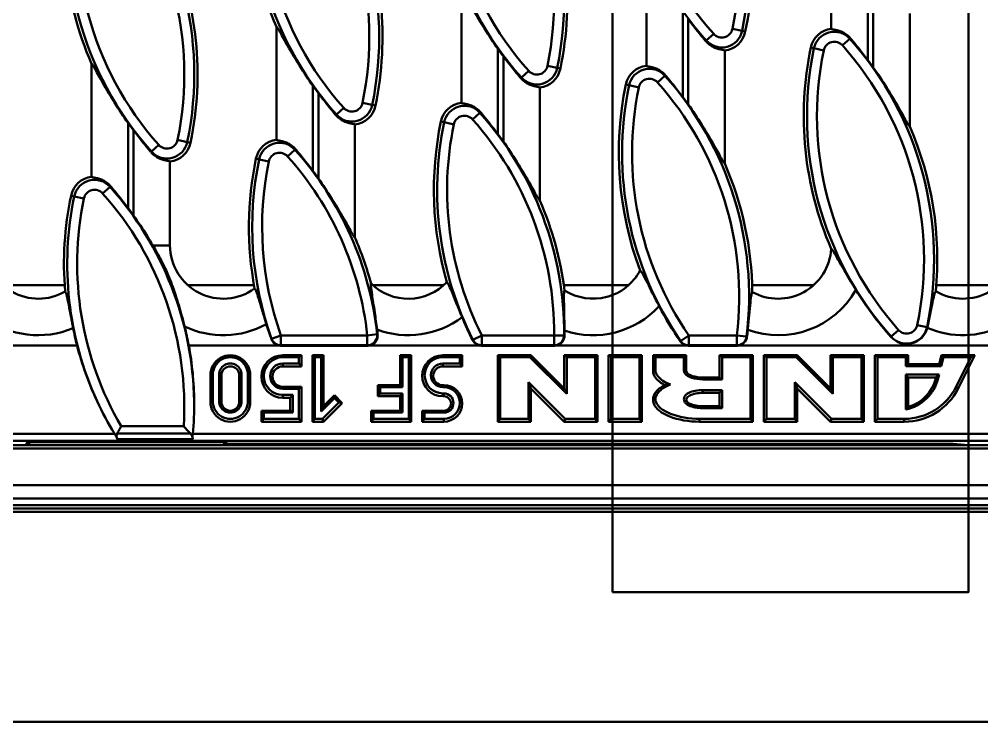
# Model space of a CAD drawing. Header units: millimetres. Extents: x 0 to 2219, y -32 to 1188.
# Drawn here: x 674.5 to 819.1, y 353 to 458.4 of the extents above; entities that cross this region are included whole.
import ezdxf

# ---------------------------------------------------------------- set-up
doc = ezdxf.new("R2010")
doc.units = ezdxf.units.MM
doc.header["$LTSCALE"] = 2
for name, color, linetype, lineweight in [('Detailumgrenzung (ISO)', 7, 'Continuous', 50), ('Sichtbar (ISO)', 7, 'Continuous', 50), ('Sichtbar schmal (ISO)', 7, 'Continuous', 50)]:
    doc.layers.add(name, color=color, linetype=linetype, lineweight=lineweight)

# ---------------------------------------------------------------- blocks, each defined once
blk = doc.blocks.new('2DDetail0')
at = {"layer": 'Detailumgrenzung (ISO)', "flags": 128}
blk.add_lwpolyline([(381.825, 186.207), (408.555, 186.207), (408.555, 302.451), (381.825, 302.451), (381.825, 186.207)], dxfattribs=at)

msp = doc.modelspace()

# ---------------------------------------------------------------- linework, layer by layer
at = {"layer": 'Sichtbar (ISO)'}
for p, q in [((796.5165, 473.9368), (796.5165, 457.006)), ((768.7387, 468.3813), (768.7387, 451.4505)), ((740.9609, 462.8257), (740.9609, 445.8949)), ((808.2943, 442.3387), (808.2943, 459.2695)), ((713.1831, 457.2702), (713.1831, 440.3394)), ((780.5165, 436.7831), (780.5165, 453.7139)), ((685.4054, 451.7146), (685.4054, 434.7838)), ((752.7387, 431.2276), (752.7387, 448.1584)), ((724.9609, 425.672), (724.9609, 442.6028)), ((697.1831, 424.4711), (697.1831, 437.0473)), ((670.8334, 409.4711), (683.2229, 409.4711)), ((700.0059, 409.4711), (713.4354, 409.4711)), ((713.8167, 409.4219), (726.8877, 409.4219)), ((727.2682, 409.4711), (743.6117, 409.4711)), ((743.9931, 409.4219), (754.9464, 409.4219)), ((755.327, 409.4711), (774.7012, 409.4711)), ((775.0806, 409.4219), (782.3637, 409.4219)), ((782.7444, 409.4711), (821.6078, 409.4711)), ((714.1172, 407.9753), (716.9172, 407.9753)), ((714.1172, 407.6872), (716.5532, 407.6872)), ((716.9172, 407.9753), (716.5532, 407.6872)), ((716.5532, 407.6872), (716.5532, 406.7511)), ((716.9172, 407.9753), (716.9172, 406.3133)), ((718.5839, 407.9753), (720.2505, 407.9753)), ((718.5839, 407.9753), (718.9478, 407.6872)), ((718.5839, 398.0034), (718.5839, 407.9753)), ((718.9478, 407.6872), (719.8866, 407.6872)), ((718.9478, 398.4412), (718.9478, 407.6872)), ((720.2505, 407.9753), (719.8866, 407.6872)), ((719.8866, 407.6872), (719.8866, 399.5524)), ((720.2505, 407.9753), (720.2505, 400.3538)), ((731.7387, 407.9753), (732.1027, 407.6872)), ((731.7387, 403.4879), (731.7387, 407.9753)), ((731.7387, 407.9753), (733.4054, 407.9753)), ((732.1027, 403.1998), (732.1027, 407.6872)), ((732.1027, 407.6872), (733.0414, 407.6872)), ((733.4054, 407.9753), (733.0414, 407.6872)), ((733.0414, 407.6872), (733.0414, 398.4412)), ((733.4054, 407.9753), (733.4054, 398.0034)), ((738.1554, 407.9753), (741.072, 407.9753)), ((738.1554, 407.6872), (740.7081, 407.6872)), ((741.072, 407.9753), (740.7081, 407.6872)), ((740.7081, 407.6872), (740.7081, 406.7511)), ((741.072, 407.9753), (741.072, 406.3133)), ((746.4054, 398.0034), (746.4054, 407.9753)), ((746.4054, 407.9753), (751.4054, 407.9753)), ((746.4054, 407.9753), (746.7693, 407.6872)), ((746.7693, 398.4412), (746.7693, 407.6872)), ((746.7693, 407.6872), (751.2546, 407.6872)), ((751.4054, 407.9753), (751.2546, 407.6872)), ((751.2546, 407.6872), (756.7693, 402.1879)), ((751.4054, 407.9753), (756.4054, 402.9893)), ((756.4054, 402.9893), (756.4054, 407.9753)), ((756.4054, 407.9753), (761.4054, 407.9753)), ((756.4054, 407.9753), (756.7693, 407.6872)), ((756.7693, 402.1879), (756.7693, 407.6872)), ((756.7693, 407.6872), (761.0414, 407.6872)), ((761.4054, 407.9753), (761.0414, 407.6872)), ((761.0414, 407.6872), (761.0414, 398.4412)), ((761.4054, 407.9753), (761.4054, 398.0034)), ((763.072, 398.0034), (763.072, 407.9753)), ((763.072, 407.9753), (768.072, 407.9753)), ((763.072, 407.9753), (763.436, 407.6872)), ((763.436, 398.4412), (763.436, 407.6872)), ((763.436, 407.6872), (767.7081, 407.6872)), ((768.072, 407.9753), (767.7081, 407.6872)), ((767.7081, 407.6872), (767.7081, 398.4412)), ((768.072, 407.9753), (768.072, 398.0034)), ((769.7387, 405.6485), (769.7387, 407.9753)), ((769.7387, 407.9753), (774.7387, 407.9753)), ((769.7387, 407.9753), (770.1027, 407.6872)), ((770.1027, 405.7234), (770.1027, 407.6872)), ((770.1027, 407.6872), (774.3747, 407.6872)), ((774.7387, 407.9753), (774.3747, 407.6872)), ((774.3747, 407.6872), (774.3747, 405.7234)), ((774.7387, 407.9753), (774.7387, 405.6485)), ((779.7387, 404.6513), (779.7387, 407.9753)), ((779.7387, 407.9753), (784.7387, 407.9753)), ((779.7387, 407.9753), (780.1027, 407.6872)), ((780.1027, 404.3632), (780.1027, 407.6872)), ((780.1027, 407.6872), (784.3747, 407.6872)), ((784.7387, 407.9753), (784.3747, 407.6872)), ((784.3747, 407.6872), (784.3747, 398.4412)), ((784.7387, 407.9753), (784.7387, 398.0034)), ((786.4054, 398.0034), (786.4054, 407.9753)), ((786.4054, 407.9753), (791.4054, 407.9753)), ((786.4054, 407.9753), (786.7693, 407.6872)), ((786.7693, 398.4412), (786.7693, 407.6872)), ((786.7693, 407.6872), (791.2546, 407.6872)), ((791.4054, 407.9753), (791.2546, 407.6872)), ((791.2546, 407.6872), (796.7693, 402.1879)), ((791.4054, 407.9753), (796.4054, 402.9893)), ((796.4054, 402.9893), (796.4054, 407.9753)), ((796.4054, 407.9753), (801.4054, 407.9753)), ((796.4054, 407.9753), (796.7693, 407.6872)), ((796.7693, 402.1879), (796.7693, 407.6872)), ((796.7693, 407.6872), (801.0414, 407.6872)), ((801.4054, 407.9753), (801.0414, 407.6872)), ((801.0414, 407.6872), (801.0414, 398.4412)), ((801.4054, 407.9753), (801.4054, 398.0034)), ((803.072, 398.0034), (803.072, 407.9753)), ((803.072, 407.9753), (808.072, 407.9753)), ((803.072, 407.9753), (803.436, 407.6872)), ((803.436, 398.4412), (803.436, 407.6872)), ((803.436, 407.6872), (807.7081, 407.6872)), ((808.072, 407.9753), (807.7081, 407.6872)), ((807.7081, 407.6872), (807.7081, 406.3576)), ((808.072, 407.9753), (808.072, 406.6457)), ((812.7387, 406.6457), (813.072, 407.9753)), ((813.0229, 406.3576), (813.3562, 407.6872)), ((813.072, 407.9753), (818.072, 407.9753)), ((813.072, 407.9753), (813.3562, 407.6872)), ((813.3562, 407.6872), (817.4831, 407.6872)), ((817.4831, 407.6872), (815.2465, 403.2265)), ((818.072, 407.9753), (815.572, 402.9893)), ((818.072, 407.9753), (817.4831, 407.6872)), ((716.5532, 406.7511), (714.1172, 406.7511)), ((716.9172, 406.3133), (714.1172, 406.3133)), ((716.9172, 406.3133), (716.5532, 406.7511)), ((740.7081, 406.7511), (738.1554, 406.7511)), ((741.072, 406.3133), (738.1554, 406.3133)), ((741.072, 406.3133), (740.7081, 406.7511)), ((808.072, 406.6457), (807.7081, 406.3576)), ((807.7081, 406.3576), (813.0229, 406.3576)), ((808.072, 406.6457), (812.7387, 406.6457)), ((812.7387, 406.6457), (813.0229, 406.3576)), ((703.2505, 400.9949), (703.2505, 404.9837)), ((703.6145, 401.0698), (703.6145, 405.0586)), ((704.5532, 401.0698), (704.5532, 405.0586)), ((704.9172, 404.9837), (704.9172, 400.9949)), ((707.5839, 400.9949), (707.5839, 404.9837)), ((707.9478, 405.0586), (707.9478, 401.0698)), ((708.8866, 405.0586), (708.8866, 401.0698)), ((709.2505, 404.9837), (709.2505, 400.9949)), ((807.7081, 399.8445), (807.7081, 405.0891)), ((808.072, 404.6513), (807.7081, 405.0891)), ((807.7081, 405.0891), (812.7049, 405.0891)), ((812.2387, 404.6513), (812.7049, 405.0891)), ((812.7049, 405.0891), (812.557, 404.4992)), ((728.4054, 403.4879), (728.7693, 403.1998)), ((728.4054, 401.8259), (728.4054, 403.4879)), ((728.4054, 403.4879), (731.7387, 403.4879)), ((731.7387, 403.4879), (732.1027, 403.1998)), ((738.1554, 403.4879), (738.322, 403.4879)), ((756.5561, 398.4412), (751.0414, 403.9404)), ((751.4054, 402.9893), (751.0414, 403.9404)), ((751.0414, 403.9404), (751.0414, 398.4412)), ((777.2387, 404.6513), (779.7387, 404.6513)), ((777.2387, 404.3632), (780.1027, 404.3632)), ((779.7387, 404.6513), (780.1027, 404.3632)), ((796.5561, 398.4412), (791.0414, 403.9404)), ((791.4054, 402.9893), (791.0414, 403.9404)), ((791.0414, 403.9404), (791.0414, 398.4412)), ((808.072, 404.6513), (808.072, 400.2342)), ((812.2387, 404.6513), (808.072, 404.6513)), ((812.2039, 404.5124), (812.2387, 404.6513)), ((714.1172, 403.2552), (716.9172, 403.2552)), ((714.1172, 402.9672), (716.5532, 402.9672)), ((715.6145, 402.0311), (714.1172, 402.0311)), ((715.2505, 401.5933), (715.6145, 402.0311)), ((715.6145, 399.3773), (715.6145, 402.0311)), ((716.9172, 403.2552), (716.5532, 402.9672)), ((716.5532, 402.9672), (716.5532, 398.4412)), ((716.9172, 403.2552), (716.9172, 398.0034)), ((720.2505, 400.3538), (721.8935, 401.9921)), ((721.8935, 401.9921), (721.8935, 401.5537)), ((721.8935, 401.9921), (723.072, 400.8169)), ((728.4054, 401.8259), (728.7693, 402.2637)), ((728.7693, 402.2637), (728.7693, 403.1998)), ((728.7693, 403.1998), (732.1027, 403.1998)), ((732.1027, 402.2637), (728.7693, 402.2637)), ((731.7387, 401.8259), (732.1027, 402.2637)), ((732.1027, 399.3773), (732.1027, 402.2637)), ((738.1554, 403.1998), (738.322, 403.1998)), ((738.322, 402.2637), (738.1554, 402.2637)), ((756.4054, 398.0034), (751.4054, 402.9893)), ((751.4054, 402.9893), (751.4054, 398.0034)), ((756.4054, 402.9893), (756.7693, 402.1879)), ((777.2387, 402.7623), (780.1027, 402.7623)), ((779.7387, 402.3245), (777.2387, 402.3245)), ((779.7387, 402.3245), (780.1027, 402.7623)), ((779.7387, 400.3301), (779.7387, 402.3245)), ((780.1027, 402.7623), (780.1027, 400.0421)), ((796.4054, 398.0034), (791.4054, 402.9893)), ((791.4054, 402.9893), (791.4054, 398.0034)), ((796.4054, 402.9893), (796.7693, 402.1879)), ((715.2505, 401.5933), (714.1172, 401.5933)), ((715.2505, 399.6653), (715.2505, 401.5933)), ((719.8866, 399.5524), (721.8935, 401.5537)), ((722.5573, 400.8918), (720.0998, 398.4412)), ((723.072, 400.8169), (720.2505, 398.0034)), ((721.8935, 401.5537), (722.5573, 400.8918)), ((723.072, 400.8169), (722.5573, 400.8918)), ((731.7387, 401.8259), (728.4054, 401.8259)), ((731.7387, 399.6653), (731.7387, 401.8259)), ((738.322, 401.8259), (738.1554, 401.8259)), ((710.9172, 399.6653), (711.2812, 399.3773)), ((710.9172, 398.0034), (710.9172, 399.6653)), ((710.9172, 399.6653), (715.2505, 399.6653)), ((711.2812, 398.4412), (711.2812, 399.3773)), ((711.2812, 399.3773), (715.6145, 399.3773)), ((715.2505, 399.6653), (715.6145, 399.3773)), ((720.2505, 400.3538), (719.8866, 399.5524)), ((727.4054, 399.6653), (727.7693, 399.3773)), ((727.4054, 398.0034), (727.4054, 399.6653)), ((727.4054, 399.6653), (731.7387, 399.6653)), ((727.7693, 398.4412), (727.7693, 399.3773)), ((727.7693, 399.3773), (732.1027, 399.3773)), ((731.7387, 399.6653), (732.1027, 399.3773)), ((735.072, 399.6653), (735.436, 399.3773)), ((735.072, 398.0034), (735.072, 399.6653)), ((735.072, 399.6653), (738.322, 399.6653)), ((735.436, 398.4412), (735.436, 399.3773)), ((735.436, 399.3773), (738.322, 399.3773)), ((777.2387, 400.3301), (779.7387, 400.3301)), ((780.1027, 400.0421), (777.2387, 400.0421)), ((779.7387, 400.3301), (780.1027, 400.0421)), ((710.9172, 398.0034), (711.2812, 398.4412)), ((716.9172, 398.0034), (710.9172, 398.0034)), ((716.5532, 398.4412), (711.2812, 398.4412)), ((716.9172, 398.0034), (716.5532, 398.4412)), ((718.5839, 398.0034), (718.9478, 398.4412)), ((720.2505, 398.0034), (718.5839, 398.0034)), ((720.0998, 398.4412), (718.9478, 398.4412)), ((720.2505, 398.0034), (720.0998, 398.4412)), ((727.4054, 398.0034), (727.7693, 398.4412)), ((733.4054, 398.0034), (727.4054, 398.0034)), ((733.0414, 398.4412), (727.7693, 398.4412)), ((733.4054, 398.0034), (733.0414, 398.4412)), ((735.072, 398.0034), (735.436, 398.4412)), ((738.322, 398.0034), (735.072, 398.0034)), ((738.322, 398.4412), (735.436, 398.4412)), ((746.4054, 398.0034), (746.7693, 398.4412)), ((751.4054, 398.0034), (746.4054, 398.0034)), ((751.0414, 398.4412), (746.7693, 398.4412)), ((751.4054, 398.0034), (751.0414, 398.4412)), ((756.4054, 398.0034), (756.5561, 398.4412)), ((761.4054, 398.0034), (756.4054, 398.0034)), ((761.0414, 398.4412), (756.5561, 398.4412)), ((761.4054, 398.0034), (761.0414, 398.4412)), ((763.072, 398.0034), (763.436, 398.4412)), ((768.072, 398.0034), (763.072, 398.0034)), ((767.7081, 398.4412), (763.436, 398.4412)), ((768.072, 398.0034), (767.7081, 398.4412)), ((784.3747, 398.4412), (776.7387, 398.4412)), ((784.7387, 398.0034), (776.7387, 398.0034)), ((784.7387, 398.0034), (784.3747, 398.4412)), ((786.4054, 398.0034), (786.7693, 398.4412)), ((791.4054, 398.0034), (786.4054, 398.0034)), ((791.0414, 398.4412), (786.7693, 398.4412)), ((791.4054, 398.0034), (791.0414, 398.4412)), ((796.4054, 398.0034), (796.5561, 398.4412)), ((801.4054, 398.0034), (796.4054, 398.0034)), ((801.0414, 398.4412), (796.5561, 398.4412)), ((801.4054, 398.0034), (801.0414, 398.4412)), ((803.072, 398.0034), (803.436, 398.4412)), ((807.4819, 398.0034), (803.072, 398.0034)), ((807.4819, 398.4412), (803.436, 398.4412)), ((705.2952, 394.9711), (676.0625, 394.9711)), ((705.7534, 394.6711), (814.8294, 394.6711)), ((814.8294, 394.6711), (817.1154, 394.4711)), ((675.8289, 394.4711), (670.9418, 394.4711)), ((675.5795, 394.6005), (675.5448, 394.4711)), ((705.5288, 394.4711), (675.8289, 394.4711)), ((675.9384, 394.4837), (705.4192, 394.4837)), ((830.4158, 394.4711), (705.5288, 394.4711)), ((705.8128, 394.4711), (705.7781, 394.6005)), ((597.6788, 388.4711), (1097.6788, 388.4711)), ((597.6788, 386.4711), (1097.6788, 386.4711)), ((597.6788, 384.4711), (1097.6788, 384.4711)), ((1097.6788, 352.9723), (597.6788, 352.9723))]:
    msp.add_line(p, q, dxfattribs=at)
for centre, radius, start, end in [((759.2545, 477.238), 50.2124, 168.215004, 203.432382), ((734.4451, 466.8153), 50.2124, 348.215004, 23.432382), ((731.4768, 471.6824), 50.2124, 168.215004, 203.432382), ((706.6673, 461.2598), 50.2124, 348.215004, 23.432382), ((678.8895, 455.7042), 50.2124, 348.215004, 23.432382), ((651.1117, 450.1487), 50.2124, 348.215004, 23.432382), ((796.9702, 453.4222), 3.6124, 97.214909, 168.215004), ((780.0628, 457.2978), 3.6124, 277.214909, 348.215004), ((787.0323, 482.7935), 49.775, 215.357831, 216.964052), ((842.5879, 443.9046), 50.2124, 168.215004, 203.387756), ((769.1924, 447.8666), 3.6124, 97.214909, 168.215004), ((762.2228, 422.3709), 49.775, 35.357831, 36.964052), ((752.285, 451.7422), 3.6124, 277.214909, 348.215004), ((759.2545, 477.238), 49.775, 215.357831, 216.964052), ((814.8101, 438.3491), 50.2124, 168.215004, 200.568304), ((734.4451, 416.8153), 49.775, 35.357831, 36.964052), ((724.5072, 446.1866), 3.6124, 277.214909, 348.215004), ((741.4146, 442.3111), 3.6124, 97.214909, 168.215004), ((731.4768, 471.6824), 49.775, 215.357831, 216.964052), ((787.0323, 432.7935), 50.2124, 168.215004, 195.988743), ((706.6673, 411.2598), 49.775, 35.357831, 36.964052), ((762.2228, 422.3709), 50.2124, 354.540652, 23.432382), ((696.7295, 440.6311), 3.6124, 277.214909, 348.215004), ((713.6368, 436.7555), 3.6124, 97.214909, 168.215004), ((759.2545, 427.238), 50.2124, 168.215004, 190.592332), ((734.4451, 416.8153), 50.2124, 0.742119, 23.432382), ((678.8895, 405.7042), 49.775, 35.357831, 36.964052), ((685.8591, 431.2), 3.6124, 97.214909, 168.215004), ((731.4768, 421.6824), 50.2124, 168.215004, 184.709885), ((706.6673, 411.2598), 50.2124, 7.379425, 23.432382), ((651.1117, 400.1487), 49.775, 35.357831, 36.964052), ((678.8895, 405.7042), 50.2124, 15.045515, 23.432382), ((677.4054, 424.4711), 8, 180, 300.236291), ((705.1831, 424.4711), 8, 180, 306.109162), ((788.5165, 424.4711), 8, 241.125067, 356.428375), ((816.2943, 424.4711), 8, 239.279964, 0), ((760.7387, 424.4711), 8, 237.699527, 331.942712), ((732.9609, 424.4711), 8, 225.770547, 316.483495), ((842.5879, 443.9046), 49.775, 211.65343, 221.784996), ((814.8101, 438.3491), 49.775, 207.514051, 214.624917), ((787.0323, 432.7935), 49.775, 202.554074, 206.944923), ((731.4768, 421.6824), 49.775, 191.154837, 194.201362), ((651.1117, 400.1487), 49.775, 10.794759, 14.139473), ((759.2545, 427.238), 49.775, 197.037083, 199.759083), ((807.8406, 412.8533), 3.175, 221.784996, 346.436718), ((678.8895, 405.7042), 49.775, 6.196905, 7.070028), ((706.6673, 411.2598), 49.775, 359.591924, 0.504089), ((734.4451, 416.8153), 49.775, 352.981485, 354.200378), ((676.0625, 394.4711), 0.5, 90, 165), ((705.2952, 394.4711), 0.5, 15, 90)]:
    msp.add_arc(centre, radius, start, end, dxfattribs=at)
for centre, major_axis, ratio, start_param, end_param in [((805.1834, 413.7135), (-5.6704, 1.8622), 0.74548224, 3.20171101, 3.22381376), ((731.4768, 422.0099), (0, -49.8573), 0.99997843, 4.96661132, 5.145853), ((651.1117, 400.4752), (0, 49.7159), 0.99997843, 4.72433213, 4.89433766), ((713.7036, 410.588), (-1.2596, 0.4157), 0.86490508, 1.64267281, 1.93533464), ((727.0441, 410.7586), (-1.1488, -0.8632), 0.88841014, 0.8687547, 1.14508235), ((743.886, 410.5135), (-1.2406, 0.3215), 0.84087538, 1.56761705, 1.86979057), ((755.0961, 410.72), (-1.1878, -0.76), 0.88589236, 0.94528401, 1.224973), ((774.9323, 410.7486), (-1.1543, 0.8363), 0.89227112, 1.97586339, 2.25280093), ((782.506, 410.6887), (-1.2141, -0.6746), 0.88313551, 1.00923732, 1.29176114), ((706.2505, 404.9837), (-3, 0), 0.99719425, 3.14159265, 6.28318531), ((706.2505, 405.0586), (-2.636, 0), 0.99719425, 3.14159265, 6.28318531), ((714.1172, 404.7843), (-3.2, 0), 0.99719425, 4.71238898, 7.85398163), ((714.1172, 404.8591), (-2.836, 0), 0.99719425, 4.71238898, 7.85398163), ((738.1554, 404.9006), (-3.0833, 0), 0.99719425, 4.71238898, 7.85398163), ((738.1554, 404.9755), (-2.7194, 0), 0.99719425, 4.71238898, 7.85398163), ((706.2505, 405.0586), (-1.6973, 0), 0.99719425, 3.14159265, 6.28318531), ((706.2505, 404.9837), (1.3333, 0), 0.99719425, 0, 3.14159265), ((714.1172, 404.8591), (-1.8973, 0), 0.99719425, 4.71238898, 7.85398163), ((714.1172, 404.7843), (-1.5333, 0), 0.99719425, 4.71238898, 7.85398161), ((738.1554, 404.9755), (-1.7806, 0), 0.99719425, 4.71238898, 7.85398163), ((738.1554, 404.9006), (-1.4167, 0), 0.99719425, 4.71238898, 7.85398163), ((738.322, 400.7456), (2.75, 0), 0.99719425, 4.71238898, 7.85398163), ((806.4054, 406.0328), (6.3409, 0), 0.99719425, 4.9193049, 6.03820664), ((806.4054, 405.9579), (5.977, 0), 0.99719425, 4.99498405, 6.03820664), ((738.322, 400.8205), (2.386, 0), 0.99719425, 4.71238898, 7.85398163), ((738.322, 400.8205), (1.4473, 0), 0.99719425, 4.71238898, 7.85398163), ((807.4819, 407.0979), (-8.6811, 0), 0.99719425, 1.57079633, 2.67794504), ((807.4819, 407.0231), (-9.0451, 0), 0.99719425, 1.57079633, 2.67794504), ((716.0864, 413.4782), (-19.5177, 31.9264), 0.8613635, 1.43719383, 1.58586407), ((675.7822, 401.4537), (-1.7008, 32.327), 0.77291338, 4.50823868, 4.65985169), ((706.2505, 400.9949), (3, 0), 0.99719425, 3.14159265, 6.28318531), ((706.2505, 401.0698), (2.636, 0), 0.99719425, 3.14159265, 6.28318531), ((706.2505, 401.0698), (1.6973, 0), 0.99719425, 3.14159265, 6.28318531), ((706.2505, 400.9949), (-1.3333, 0), 0.99719425, 0, 3.14159265), ((738.322, 400.7456), (1.0833, 0), 0.99719425, 4.71238898, 7.85398163), ((675.925, 393.958), (0.1365, 0.5096), 0.94781297, 0.24870761, 0.4682626), ((705.4326, 393.958), (-0.1365, 0.5096), 0.94781297, 5.81492271, 6.0344777)]:
    msp.add_ellipse(centre, major_axis=major_axis, ratio=ratio, start_param=start_param, end_param=end_param, dxfattribs=at)
for points, knots in [([(746.4381, 453.9897), (745.7552, 454.9536), (745.0586, 455.991), (743.6351, 458.2498), (742.9268, 459.4708), (741.9658, 461.1885), (741.5594, 461.9385), (741.2154, 462.5142), (741.1382, 462.6366), (741.0231, 462.7908), (740.9831, 462.8275), (740.9609, 462.8257)], [-1.17413138, -1.17413138, -1.17413138, -1.17413138, -0.82821986, -0.82821986, -0.41657877, -0.41657877, -0.15549961, -0.15549961, -0.07774981, -0.07774981, -0.0059838, -0.0059838, -0.0059838, -0.0059838]), ([(777.6523, 455.1437), (777.6078, 455.1965), (777.5633, 455.2497), (776.8119, 456.1477), (776.0768, 457.0608), (775.2934, 458.0826), (775.1667, 458.2495), (775.0392, 458.4187)], [0.709582647, 0.709582647, 0.709582647, 0.709582647, 0.73010989, 0.73010989, 1.054656499, 1.054656499, 1.116700016, 1.116700016, 1.116700016, 1.116700016]), ([(718.6604, 448.4341), (717.9775, 449.3981), (717.2809, 450.4354), (715.8573, 452.6943), (715.149, 453.9152), (714.188, 455.6329), (713.7816, 456.3829), (713.4376, 456.9587), (713.3604, 457.0811), (713.2453, 457.2352), (713.2053, 457.272), (713.1831, 457.2702)], [-1.17413138, -1.17413138, -1.17413138, -1.17413138, -0.82821986, -0.82821986, -0.41657877, -0.41657877, -0.15549961, -0.15549961, -0.07774981, -0.07774981, -0.0059838, -0.0059838, -0.0059838, -0.0059838]), ([(796.5165, 457.006), (796.5669, 456.9674), (796.6958, 456.9359), (797.1714, 456.8433), (797.569, 456.7677), (798.1768, 456.5087), (798.368, 456.4132), (798.7518, 456.1699), (798.9437, 456.0213), (799.2029, 455.7754), (799.2934, 455.6793), (799.3807, 455.5763)], [0.043364886, 0.043364886, 0.043364886, 0.043364886, 0.19996601, 0.19996601, 0.399932019, 0.399932019, 0.475600656, 0.475600656, 0.551269293, 0.551269293, 0.592993875, 0.592993875, 0.592993875, 0.592993875]), ([(799.3807, 455.5763), (799.4251, 455.5234), (799.4697, 455.4703), (800.2211, 454.5723), (800.9562, 453.6592), (801.7395, 452.6374), (801.8662, 452.4705), (801.9937, 452.3013)], [0.709582647, 0.709582647, 0.709582647, 0.709582647, 0.73010989, 0.73010989, 1.054656499, 1.054656499, 1.116700016, 1.116700016, 1.116700016, 1.116700016]), ([(780.5165, 453.7139), (780.4661, 453.7526), (780.3372, 453.7841), (779.8615, 453.8766), (779.4639, 453.9523), (778.8561, 454.2113), (778.6649, 454.3068), (778.2812, 454.5501), (778.0892, 454.6986), (777.83, 454.9445), (777.7395, 455.0407), (777.6523, 455.1437)], [0.043364886, 0.043364886, 0.043364886, 0.043364886, 0.19996601, 0.19996601, 0.399932019, 0.399932019, 0.475600656, 0.475600656, 0.551269293, 0.551269293, 0.592993875, 0.592993875, 0.592993875, 0.592993875]), ([(749.8745, 449.5881), (749.8301, 449.641), (749.7855, 449.6941), (749.0341, 450.5921), (748.299, 451.5052), (747.5156, 452.527), (747.3889, 452.6939), (747.2615, 452.8631)], [0.709582647, 0.709582647, 0.709582647, 0.709582647, 0.73010989, 0.73010989, 1.054656499, 1.054656499, 1.116700016, 1.116700016, 1.116700016, 1.116700016]), ([(690.8826, 442.8786), (690.1997, 443.8425), (689.5031, 444.8799), (688.0795, 447.1387), (687.3713, 448.3597), (686.4103, 450.0774), (686.0039, 450.8274), (685.6599, 451.4031), (685.5826, 451.5255), (685.4676, 451.6797), (685.4275, 451.7164), (685.4054, 451.7146)], [-1.17413138, -1.17413138, -1.17413138, -1.17413138, -0.82821986, -0.82821986, -0.41657877, -0.41657877, -0.15549961, -0.15549961, -0.07774981, -0.07774981, -0.0059838, -0.0059838, -0.0059838, -0.0059838]), ([(768.7387, 451.4505), (768.7891, 451.4118), (768.918, 451.3803), (769.3936, 451.2878), (769.7913, 451.2121), (770.3991, 450.9531), (770.5902, 450.8576), (770.974, 450.6143), (771.1659, 450.4658), (771.4251, 450.2199), (771.5156, 450.1237), (771.6029, 450.0207)], [0.043364886, 0.043364886, 0.043364886, 0.043364886, 0.19996601, 0.19996601, 0.399932019, 0.399932019, 0.475600656, 0.475600656, 0.551269293, 0.551269293, 0.592993875, 0.592993875, 0.592993875, 0.592993875]), ([(802.817, 451.1747), (803.4999, 450.2108), (804.1965, 449.1734), (805.6201, 446.9146), (806.3284, 445.6936), (807.2894, 443.9759), (807.6958, 443.2259), (808.0398, 442.6502), (808.117, 442.5278), (808.2321, 442.3736), (808.2721, 442.3369), (808.2943, 442.3387)], [-1.17413138, -1.17413138, -1.17413138, -1.17413138, -0.82821986, -0.82821986, -0.41657877, -0.41657877, -0.15549961, -0.15549961, -0.07774981, -0.07774981, -0.0059838, -0.0059838, -0.0059838, -0.0059838]), ([(771.6029, 450.0207), (771.6473, 449.9679), (771.6919, 449.9147), (772.4433, 449.0167), (773.1784, 448.1036), (773.9618, 447.0818), (774.0885, 446.9149), (774.2159, 446.7457)], [0.709582647, 0.709582647, 0.709582647, 0.709582647, 0.73010989, 0.73010989, 1.054656499, 1.054656499, 1.116700016, 1.116700016, 1.116700016, 1.116700016]), ([(752.7387, 448.1584), (752.6883, 448.197), (752.5594, 448.2285), (752.0837, 448.3211), (751.6861, 448.3967), (751.0783, 448.6557), (750.8872, 448.7512), (750.5034, 448.9945), (750.3115, 449.1431), (750.0523, 449.389), (749.9618, 449.4851), (749.8745, 449.5881)], [0.043364886, 0.043364886, 0.043364886, 0.043364886, 0.19996601, 0.19996601, 0.399932019, 0.399932019, 0.475600656, 0.475600656, 0.551269293, 0.551269293, 0.592993875, 0.592993875, 0.592993875, 0.592993875]), ([(722.0967, 444.0325), (722.0523, 444.0854), (722.0077, 444.1386), (721.2563, 445.0366), (720.5212, 445.9497), (719.7379, 446.9715), (719.6111, 447.1384), (719.4837, 447.3076)], [0.709582647, 0.709582647, 0.709582647, 0.709582647, 0.73010989, 0.73010989, 1.054656499, 1.054656499, 1.116700016, 1.116700016, 1.116700016, 1.116700016]), ([(740.9609, 445.8949), (741.0113, 445.8563), (741.1402, 445.8248), (741.6159, 445.7322), (742.0135, 445.6566), (742.6213, 445.3976), (742.8125, 445.3021), (743.1962, 445.0588), (743.3881, 444.9102), (743.6474, 444.6643), (743.7379, 444.5682), (743.8251, 444.4652)], [0.043364886, 0.043364886, 0.043364886, 0.043364886, 0.19996601, 0.19996601, 0.399932019, 0.399932019, 0.475600656, 0.475600656, 0.551269293, 0.551269293, 0.592993875, 0.592993875, 0.592993875, 0.592993875]), ([(775.0392, 445.6192), (775.7222, 444.6552), (776.4188, 443.6179), (777.8423, 441.359), (778.5506, 440.1381), (779.5116, 438.4204), (779.918, 437.6704), (780.262, 437.0946), (780.3392, 436.9722), (780.4543, 436.8181), (780.4943, 436.7813), (780.5165, 436.7831)], [-1.17413138, -1.17413138, -1.17413138, -1.17413138, -0.82821986, -0.82821986, -0.41657877, -0.41657877, -0.15549961, -0.15549961, -0.07774981, -0.07774981, -0.0059838, -0.0059838, -0.0059838, -0.0059838]), ([(724.9609, 442.6028), (724.9105, 442.6415), (724.7816, 442.673), (724.306, 442.7655), (723.9083, 442.8412), (723.3006, 443.1001), (723.1094, 443.1957), (722.7256, 443.439), (722.5337, 443.5875), (722.2745, 443.8334), (722.184, 443.9296), (722.0967, 444.0325)], [0.043364886, 0.043364886, 0.043364886, 0.043364886, 0.19996601, 0.19996601, 0.399932019, 0.399932019, 0.475600656, 0.475600656, 0.551269293, 0.551269293, 0.592993875, 0.592993875, 0.592993875, 0.592993875]), ([(743.8251, 444.4652), (743.8695, 444.4123), (743.9141, 444.3592), (744.6655, 443.4612), (745.4006, 442.548), (746.184, 441.5263), (746.3107, 441.3594), (746.4381, 441.1902)], [0.709582647, 0.709582647, 0.709582647, 0.709582647, 0.73010989, 0.73010989, 1.054656499, 1.054656499, 1.116700016, 1.116700016, 1.116700016, 1.116700016]), ([(694.3189, 438.477), (694.2745, 438.5299), (694.2299, 438.583), (693.4785, 439.481), (692.7434, 440.3941), (691.9601, 441.4159), (691.8334, 441.5828), (691.7059, 441.752)], [0.709582647, 0.709582647, 0.709582647, 0.709582647, 0.73010989, 0.73010989, 1.054656499, 1.054656499, 1.116700016, 1.116700016, 1.116700016, 1.116700016]), ([(713.1831, 440.3394), (713.2335, 440.3007), (713.3624, 440.2692), (713.8381, 440.1767), (714.2357, 440.101), (714.8435, 439.842), (715.0347, 439.7465), (715.4184, 439.5032), (715.6104, 439.3547), (715.8696, 439.1088), (715.9601, 439.0126), (716.0473, 438.9096)], [0.043364886, 0.043364886, 0.043364886, 0.043364886, 0.19996601, 0.19996601, 0.399932019, 0.399932019, 0.475600656, 0.475600656, 0.551269293, 0.551269293, 0.592993875, 0.592993875, 0.592993875, 0.592993875]), ([(747.2615, 440.0636), (747.9444, 439.0997), (748.641, 438.0623), (750.0645, 435.8035), (750.7728, 434.5825), (751.7338, 432.8648), (752.1402, 432.1148), (752.4842, 431.5391), (752.5614, 431.4167), (752.6765, 431.2625), (752.7165, 431.2258), (752.7387, 431.2276)], [-1.17413138, -1.17413138, -1.17413138, -1.17413138, -0.82821986, -0.82821986, -0.41657877, -0.41657877, -0.15549961, -0.15549961, -0.07774981, -0.07774981, -0.0059838, -0.0059838, -0.0059838, -0.0059838]), ([(697.1831, 437.0473), (697.1327, 437.0859), (697.0038, 437.1174), (696.5282, 437.21), (696.1306, 437.2856), (695.5228, 437.5446), (695.3316, 437.6401), (694.9478, 437.8834), (694.7559, 438.0319), (694.4967, 438.2779), (694.4062, 438.374), (694.3189, 438.477)], [0.043364886, 0.043364886, 0.043364886, 0.043364886, 0.19996601, 0.19996601, 0.399932019, 0.399932019, 0.475600656, 0.475600656, 0.551269293, 0.551269293, 0.592993875, 0.592993875, 0.592993875, 0.592993875]), ([(716.0473, 438.9096), (716.0918, 438.8568), (716.1363, 438.8036), (716.8878, 437.9056), (717.6229, 436.9925), (718.4062, 435.9707), (718.5329, 435.8038), (718.6604, 435.6346)], [0.709582647, 0.709582647, 0.709582647, 0.709582647, 0.73010989, 0.73010989, 1.054656499, 1.054656499, 1.116700016, 1.116700016, 1.116700016, 1.116700016]), ([(685.4054, 434.7838), (685.4558, 434.7451), (685.5847, 434.7137), (686.0603, 434.6211), (686.4579, 434.5454), (687.0657, 434.2865), (687.2569, 434.1909), (687.6407, 433.9476), (687.8326, 433.7991), (688.0918, 433.5532), (688.1823, 433.457), (688.2696, 433.3541)], [0.043364886, 0.043364886, 0.043364886, 0.043364886, 0.19996601, 0.19996601, 0.399932019, 0.399932019, 0.475600656, 0.475600656, 0.551269293, 0.551269293, 0.592993875, 0.592993875, 0.592993875, 0.592993875]), ([(719.4837, 434.5081), (720.1666, 433.5441), (720.8632, 432.5068), (722.2867, 430.2479), (722.995, 429.027), (723.956, 427.3093), (724.3624, 426.5593), (724.7064, 425.9835), (724.7836, 425.8611), (724.8987, 425.707), (724.9388, 425.6702), (724.9609, 425.672)], [-1.17413138, -1.17413138, -1.17413138, -1.17413138, -0.82821986, -0.82821986, -0.41657877, -0.41657877, -0.15549961, -0.15549961, -0.07774981, -0.07774981, -0.0059838, -0.0059838, -0.0059838, -0.0059838]), ([(688.2696, 433.3541), (688.314, 433.3012), (688.3586, 433.248), (689.11, 432.35), (689.8451, 431.4369), (690.6284, 430.4152), (690.7551, 430.2483), (690.8826, 430.079)], [0.709582647, 0.709582647, 0.709582647, 0.709582647, 0.73010989, 0.73010989, 1.054656499, 1.054656499, 1.116700016, 1.116700016, 1.116700016, 1.116700016]), ([(691.7059, 428.9525), (692.3888, 427.9885), (693.0854, 426.9512), (694.0427, 425.4322), (694.3397, 424.9456), (694.6234, 424.4711)], [-1.174131385, -1.174131385, -1.174131385, -1.174131385, -0.828219857, -0.828219857, -0.664700994, -0.664700994, -0.664700994, -0.664700994]), ([(694.6234, 424.4711), (695.0935, 423.6832), (695.4996, 422.9598), (696.0773, 421.8508), (696.2777, 421.4473), (696.6349, 420.6835), (696.7851, 420.3453), (697.131, 419.5257), (697.3123, 419.0624), (697.8377, 417.643), (698.1713, 416.6261), (698.7856, 414.5616), (699.0868, 413.4654), (699.3787, 412.3078)], [-1.97815645, -1.97815645, -1.97815645, -1.97815645, -1.76707305, -1.76707305, -1.64647346, -1.64647346, -1.5456956, -1.5456956, -1.40698586, -1.40698586, -1.11245294, -1.11245294, -0.86650102, -0.86650102, -0.86650102, -0.86650102]), ([(800.2175, 417.7837), (800.1051, 417.9661), (799.9928, 418.1493), (799.3158, 419.2602), (798.7749, 420.1788), (797.8471, 421.7901), (797.4706, 422.46), (797.0143, 423.2512), (796.8526, 423.5261), (796.6429, 423.8434), (796.5738, 423.9337), (796.5181, 423.9701), (796.5087, 423.9734), (796.5009, 423.9727)], [-3.03299255, -3.03299255, -3.03299255, -3.03299255, -2.970347259, -2.970347259, -2.65366767, -2.65366767, -2.364491632, -2.364491632, -2.194427169, -2.194427169, -2.078706025, -2.078706025, -2.049286868, -2.049286868, -2.049286868, -2.049286868]), ([(770.6648, 415.3547), (770.5008, 415.6699), (770.3375, 415.9855), (769.7889, 417.0556), (769.4218, 417.7876), (768.8177, 418.99), (768.5666, 419.4886), (768.1923, 420.1871), (768.0529, 420.4281), (767.8829, 420.6578), (767.8328, 420.7043), (767.7985, 420.7083)], [-2.722444231, -2.722444231, -2.722444231, -2.722444231, -2.613973065, -2.613973065, -2.351363093, -2.351363093, -2.127906055, -2.127906055, -1.951410727, -1.951410727, -1.839876478, -1.839876478, -1.839876478, -1.839876478]), ([(711.6639, 412.6544), (711.616, 412.8108), (711.5682, 412.9675), (711.3004, 413.8488), (711.0901, 414.5573), (710.7146, 415.8201), (710.5493, 416.3743), (710.2721, 417.2381), (710.1582, 417.5598), (709.9973, 417.9068), (709.9419, 417.9886), (709.8977, 418.0079)], [-2.637417227, -2.637417227, -2.637417227, -2.637417227, -2.5881975, -2.5881975, -2.360307995, -2.360307995, -2.143602091, -2.143602091, -1.945863468, -1.945863468, -1.806758227, -1.806758227, -1.806758227, -1.806758227]), ([(727.3806, 418.7387), (727.3747, 418.7345), (727.3696, 418.7273), (727.347, 418.6712), (727.3417, 418.5579), (727.3961, 417.9944), (727.4621, 417.5507), (727.643, 416.3672), (727.7907, 415.4383), (728.0621, 413.5605), (728.1789, 412.6938), (728.286, 411.8306)], [-1.783268867, -1.783268867, -1.783268867, -1.783268867, -1.747228551, -1.747228551, -1.590785953, -1.590785953, -1.397154854, -1.397154854, -1.098526376, -1.098526376, -0.862388023, -0.862388023, -0.862388023, -0.862388023]), ([(741.0642, 413.7021), (740.9871, 413.888), (740.91, 414.0743), (740.5361, 414.9826), (740.2516, 415.6876), (739.7528, 416.9229), (739.5359, 417.4588), (739.1869, 418.2708), (739.0487, 418.5675), (738.8648, 418.8797), (738.8054, 418.9503), (738.7623, 418.9626)], [-2.655136223, -2.655136223, -2.655136223, -2.655136223, -2.594569273, -2.594569273, -2.359299101, -2.359299101, -2.140870915, -2.140870915, -1.949450563, -1.949450563, -1.816504236, -1.816504236, -1.816504236, -1.816504236]), ([(682.6421, 412.0529), (682.6105, 412.2135), (682.579, 412.3743), (682.4029, 413.2785), (682.2663, 414.0049), (682.0222, 415.2996), (681.9145, 415.8677), (681.7274, 416.7553), (681.647, 417.0871), (681.5226, 417.4487), (681.4759, 417.5357), (681.4339, 417.5594)], [-2.637447171, -2.637447171, -2.637447171, -2.637447171, -2.588207984, -2.588207984, -2.360306012, -2.360306012, -2.143596889, -2.143596889, -1.945869373, -1.945869373, -1.806774665, -1.806774665, -1.806774665, -1.806774665]), ([(756.4638, 417.709), (756.421, 417.6789), (756.3927, 417.5499), (756.3547, 417.0502), (756.3537, 416.6274), (756.3689, 415.5161), (756.3884, 414.7853), (756.4205, 413.2645), (756.4334, 412.4837), (756.4403, 411.6977)], [-1.744083685, -1.744083685, -1.744083685, -1.744083685, -1.583554246, -1.583554246, -1.373938614, -1.373938614, -1.120949041, -1.120949041, -0.885662662, -0.885662662, -0.885662662, -0.885662662]), ([(784.6533, 417.4657), (784.6052, 417.4344), (784.5596, 417.3061), (784.4607, 416.8108), (784.4098, 416.3992), (784.2999, 415.3389), (784.2407, 414.675), (784.1105, 413.2633), (784.0405, 412.527), (783.9653, 411.7856)], [-1.714338022, -1.714338022, -1.714338022, -1.714338022, -1.546041471, -1.546041471, -1.333938794, -1.333938794, -1.100533641, -1.100533641, -0.877188028, -0.877188028, -0.877188028, -0.877188028]), ([(812.2075, 417.5937), (812.1552, 417.5648), (812.0948, 417.4398), (811.9414, 416.9545), (811.8461, 416.5525), (811.6248, 415.5228), (811.4981, 414.8885), (811.23, 413.5622), (811.0919, 412.8865), (810.9487, 412.2048)], [-1.704611293, -1.704611293, -1.704611293, -1.704611293, -1.533356501, -1.533356501, -1.320401639, -1.320401639, -1.093099504, -1.093099504, -0.884075305, -0.884075305, -0.884075305, -0.884075305]), ([(728.3736, 411.0772), (728.3922, 410.9062), (728.3803, 410.7319), (728.298, 410.3884), (728.2244, 410.2194), (728.0106, 409.9082), (727.8737, 409.7819), (727.5929, 409.5907), (727.4342, 409.5175), (727.2681, 409.4719)], [-0.192288127, -0.192288127, -0.192288127, -0.192288127, -0.148283002, -0.148283002, -0.101919633, -0.101919633, -0.051632784, -0.051632784, 0, 0, 0, 0]), ([(756.441, 410.9053), (756.4399, 410.7441), (756.4119, 410.5831), (756.307, 410.2758), (756.2292, 410.1294), (756.0049, 409.8402), (755.8699, 409.7361), (755.6341, 409.5819), (755.4838, 409.5145), (755.327, 409.4717)], [-0.141889953, -0.141889953, -0.141889953, -0.141889953, -0.113417015, -0.113417015, -0.084528201, -0.084528201, -0.0487485, -0.0487485, 0, 0, 0, 0]), ([(783.8471, 410.7333), (783.8291, 410.5872), (783.789, 410.4438), (783.6691, 410.1733), (783.5888, 410.0461), (783.3693, 409.7942), (783.2434, 409.704), (783.0253, 409.5698), (782.8876, 409.5105), (782.7443, 409.4716)], [-0.128355506, -0.128355506, -0.128355506, -0.128355506, -0.102709669, -0.102709669, -0.076803574, -0.076803574, -0.044499925, -0.044499925, -0.000000018, -0.000000018, -0.000000018, -0.000000018]), ([(712.4102, 410.4107), (712.4508, 410.2977), (712.5054, 410.1898), (712.6387, 409.9893), (712.7175, 409.8968), (712.8953, 409.733), (712.9932, 409.6628), (713.2058, 409.5471), (713.3188, 409.5024), (713.4354, 409.4713)], [0, 0, 0, 0, 0.036031745, 0.036031745, 0.072228688, 0.072228688, 0.108554367, 0.108554367, 0.144687006, 0.144687006, 0.144687006, 0.144687006]), ([(742.6608, 410.2388), (742.7082, 410.1456), (742.7655, 410.0575), (742.8973, 409.8948), (742.9718, 409.8202), (743.1349, 409.6879), (743.2231, 409.6307), (743.4112, 409.5356), (743.51, 409.4982), (743.6117, 409.4712)], [0, 0, 0, 0, 0.031366057, 0.031366057, 0.062815819, 0.062815819, 0.094363239, 0.094363239, 0.12576112, 0.12576112, 0.12576112, 0.12576112]), ([(773.8508, 410.0668), (773.9509, 409.9219), (774.0779, 409.7965), (774.3677, 409.5947), (774.5305, 409.5186), (774.7013, 409.4718)], [0, 0, 0, 0, 0.052859105, 0.052859105, 0.105941668, 0.105941668, 0.105941668, 0.105941668]), ([(771.4783, 403.5202), (770.9392, 403.8076), (770.0523, 404.4822), (769.7387, 405.2522), (769.7387, 405.6485)], [0.000032645, 0.000032645, 0.000032645, 0.000032645, 0.485322935, 1, 1, 1, 1]), ([(772.3382, 403.597), (771.4922, 403.9368), (770.3758, 404.6903), (770.1027, 405.4244), (770.1027, 405.7234)], [0.000000001, 0.000000001, 0.000000001, 0.000000001, 0.571428571, 1, 1, 1, 1]), ([(774.3747, 405.7234), (774.3747, 405.5809), (774.4612, 405.3021), (774.8322, 404.9007), (775.6609, 404.5002), (776.645, 404.3632), (777.2387, 404.3632)], [0, 0, 0, 0, 0.14285714, 0.28571429, 0.57142857, 1, 1, 1, 1]), ([(774.7387, 405.6485), (774.7387, 405.5739), (774.781, 405.4248), (775.0292, 405.1415), (775.7459, 404.7821), (776.6777, 404.6513), (777.2387, 404.6513)], [0, 0, 0, 0, 0.14285714, 0.28571429, 0.57142857, 1, 1, 1, 1]), ([(776.7387, 398.0034), (775.1144, 398.0034), (772.6884, 398.4235), (770.5646, 399.624), (769.8518, 400.5413), (769.7036, 401.3125), (769.8371, 402.084), (770.4158, 402.8517), (771.166, 403.3511), (771.4783, 403.5202)], [0, 0, 0, 0, 0.30382406, 0.45573608, 0.60764811, 0.68360412, 0.75956014, 0.91147217, 1, 1, 1, 1]), ([(776.7387, 398.4412), (775.1546, 398.4412), (772.7886, 398.8538), (770.788, 399.9955), (770.1851, 400.7958), (770.0763, 401.3904), (770.1739, 401.9839), (770.7589, 402.7853), (771.7474, 403.3582), (772.3382, 403.597)], [0, 0, 0, 0, 0.285714286, 0.428571429, 0.571428571, 0.642857143, 0.714285714, 0.857142857, 1, 1, 1, 1]), ([(771.4783, 403.5202), (771.6207, 403.5346), (771.7525, 403.5472), (772.0362, 403.5726), (772.1867, 403.5852), (772.3382, 403.597)], [0.000089199, 0.000089199, 0.000089199, 0.000089199, 0.070218574, 0.070218574, 0.14073321, 0.14073321, 0.14073321, 0.14073321]), ([(777.2387, 400.0421), (776.8429, 400.0421), (776.0519, 400.114), (775.2289, 400.3698), (774.7388, 400.6784), (774.4602, 400.9796), (774.3317, 401.4021), (774.4387, 401.7558), (774.6006, 401.9747), (774.7999, 402.1656), (775.2303, 402.4338), (776.0511, 402.6905), (776.8429, 402.7623), (777.2387, 402.7623)], [0, 0, 0, 0, 0.14285714, 0.28571429, 0.35714286, 0.42857143, 0.5, 0.57142857, 0.60714286, 0.64285714, 0.71428571, 0.85714286, 1, 1, 1, 1]), ([(777.2387, 402.3245), (776.8647, 402.3245), (776.1166, 402.2566), (775.3675, 402.0179), (775.0174, 401.7954), (774.874, 401.6574), (774.7703, 401.5138), (774.7176, 401.3273), (774.7807, 401.1035), (774.9673, 400.891), (775.3674, 400.6367), (776.1169, 400.3982), (776.8647, 400.3301), (777.2387, 400.3301)], [0, 0, 0, 0, 0.14285714, 0.28571429, 0.35714286, 0.39285714, 0.42857143, 0.5, 0.57142857, 0.64285714, 0.71428571, 0.85714286, 1, 1, 1, 1]), ([(688.8834, 396.1872), (688.8918, 396.1739), (688.9, 396.1606), (688.9125, 396.1404), (688.9166, 396.1336), (688.9236, 396.122), (688.9265, 396.1173), (688.9321, 396.108), (688.9348, 396.1034), (688.9409, 396.0932), (688.9442, 396.0877), (688.9555, 396.0685), (688.9635, 396.0547), (689.0344, 395.9312), (689.0905, 395.8208), (689.1739, 395.6417), (689.2041, 395.5726), (689.2483, 395.4719), (689.2635, 395.4375), (689.2783, 395.4052)], [-0.3699972753, -0.3699972753, -0.3699972753, -0.3699972753, -0.3652529606, -0.3652529606, -0.3628322113, -0.3628322113, -0.3611711361, -0.3611711361, -0.359550138, -0.359550138, -0.3576058706, -0.3576058706, -0.3528055238, -0.3528055238, -0.3145034031, -0.3145034031, -0.2885992576, -0.2885992576, -0.2739606305, -0.2739606305, -0.2739606305, -0.2739606305]), ([(689.2783, 395.4052), (689.2128, 395.5546), (689.167, 395.7145), (689.1575, 395.987), (689.1866, 396.1354), (689.254, 396.2588)], [0.029970289, 0.029970289, 0.029970289, 0.029970289, 0.091363801, 0.091363801, 0.145595878, 0.145595878, 0.145595878, 0.145595878]), ([(689.254, 396.2588), (689.3125, 396.3623), (689.3784, 396.4788), (689.5114, 396.7131), (689.5773, 396.8288), (689.7135, 397.0677), (689.784, 397.1908), (689.8556, 397.3158), (689.8567, 397.3176), (689.8577, 397.3195)], [0.376140047, 0.376140047, 0.376140047, 0.376140047, 0.423658031, 0.423658031, 0.465600445, 0.465600445, 0.508187315, 0.508187315, 0.508818678, 0.508818678, 0.508818678, 0.508818678]), ([(699.2542, 397.3195), (699.2559, 397.3176), (699.2576, 397.3158), (699.4022, 397.1624), (699.5455, 397.0098), (699.8162, 396.7202), (699.9454, 396.5814), (700.1276, 396.3849), (700.1877, 396.3199), (700.2442, 396.2588)], [-0.000752486, -0.000752486, -0.000752486, -0.000752486, 0, 0, 0.062492592, 0.062492592, 0.122227604, 0.122227604, 0.153295028, 0.153295028, 0.153295028, 0.153295028]), ([(700.2442, 396.2588), (700.3576, 396.1332), (700.4505, 395.9804), (700.5563, 395.7098), (700.5866, 395.5547), (700.596, 395.4052)], [0.936950036, 0.936950036, 0.936950036, 0.936950036, 0.997393402, 0.997393402, 1.056086076, 1.056086076, 1.056086076, 1.056086076]), ([(700.596, 395.4052), (700.5953, 395.4219), (700.5944, 395.4391), (700.5893, 395.5317), (700.5834, 395.6157), (700.5758, 395.8146), (700.5754, 395.9305), (700.5833, 396.0613), (700.5841, 396.0736), (700.5854, 396.0912), (700.5858, 396.0966), (700.5866, 396.1059), (700.5869, 396.1099), (700.5875, 396.1175), (700.5878, 396.1211), (700.5885, 396.1297), (700.589, 396.1346), (700.5905, 396.1516), (700.5917, 396.1636), (700.5933, 396.1795), (700.5937, 396.1834), (700.5941, 396.1872)], [-0.4607877238, -0.4607877238, -0.4607877238, -0.4607877238, -0.4536132393, -0.4536132393, -0.4235059129, -0.4235059129, -0.3874725731, -0.3874725731, -0.3837411757, -0.3837411757, -0.3821074238, -0.3821074238, -0.3809066136, -0.3809066136, -0.3797995542, -0.3797995542, -0.3783009344, -0.3783009344, -0.374634021, -0.374634021, -0.3734572982, -0.3734572982, -0.3734572982, -0.3734572982])]:
    msp.add_open_spline(points, degree=3, knots=knots, dxfattribs=at)
msp.add_open_spline([(808.072, 400.2342), (807.8971, 400.0379), (807.7081, 399.8445)], degree=2, dxfattribs=at)
at = {"layer": 'Sichtbar schmal (ISO)'}
for p, q in [((801.9937, 452.3013), (801.9937, 465.1008)), ((802.817, 463.9742), (802.817, 451.1747)), ((774.2159, 446.7457), (774.2159, 459.5452)), ((775.0392, 458.4187), (775.0392, 445.6192)), ((781.654, 456.9658), (783.1168, 456.6606)), ((778.8507, 456.2146), (777.7365, 455.2189)), ((783.1168, 456.6606), (783.5991, 456.56)), ((799.2964, 455.501), (798.1822, 454.5053)), ((799.2964, 455.501), (799.3807, 455.5763)), ((746.4381, 441.1902), (746.4381, 453.9897)), ((777.7365, 455.2189), (777.6523, 455.1437)), ((793.9161, 454.0594), (793.4339, 454.16)), ((793.9161, 454.0594), (795.3789, 453.7542)), ((747.2615, 452.8631), (747.2615, 440.0636)), ((753.8762, 451.4102), (755.339, 451.105)), ((755.339, 451.105), (755.8213, 451.0044)), ((749.9587, 449.6634), (749.8745, 449.5881)), ((751.0729, 450.6591), (749.9587, 449.6634)), ((771.5187, 449.9455), (770.4044, 448.9498)), ((771.5187, 449.9455), (771.6029, 450.0207)), ((718.6604, 435.6346), (718.6604, 448.4341)), ((766.1384, 448.5038), (765.6561, 448.6044)), ((766.1384, 448.5038), (767.6011, 448.1986)), ((719.4837, 447.3076), (719.4837, 434.5081)), ((726.0985, 445.8547), (727.5613, 445.5495)), ((727.5613, 445.5495), (728.0435, 445.4488)), ((722.181, 444.1078), (722.0967, 444.0325)), ((723.2952, 445.1035), (722.181, 444.1078)), ((743.7409, 444.3899), (742.6267, 443.3942)), ((743.7409, 444.3899), (743.8251, 444.4652)), ((690.8826, 430.079), (690.8826, 442.8786)), ((738.3606, 442.9483), (737.8783, 443.0489)), ((738.3606, 442.9483), (739.8234, 442.6431)), ((691.7059, 441.752), (691.7059, 428.9525)), ((695.5174, 439.548), (694.4032, 438.5523)), ((698.3207, 440.2991), (699.7835, 439.9939)), ((699.7835, 439.9939), (700.2657, 439.8933)), ((694.4032, 438.5523), (694.3189, 438.477)), ((715.9631, 438.8344), (714.8489, 437.8387)), ((715.9631, 438.8344), (716.0473, 438.9096)), ((710.5828, 437.3927), (710.1006, 437.4933)), ((710.5828, 437.3927), (712.0456, 437.0875)), ((688.1853, 433.2788), (687.0711, 432.2831)), ((688.1853, 433.2788), (688.2696, 433.3541)), ((682.805, 431.8372), (682.3228, 431.9378)), ((682.805, 431.8372), (684.2678, 431.532)), ((697.1831, 424.4711), (694.6234, 424.4711)), ((681.3647, 418.5088), (672.0714, 418.5088)), ((709.8067, 418.5088), (699.8491, 418.5088)), ((738.2949, 418.5088), (727.6269, 418.5088)), ((766.0727, 418.5088), (756.3537, 418.5088)), ((793.8505, 418.5088), (784.6289, 418.5088)), ((821.6282, 418.5088), (812.2865, 418.5088)), ((809.4318, 412.5213), (810.8946, 412.2161)), ((810.8946, 412.2161), (810.9487, 412.2048)), ((712.4486, 410.4671), (713.8553, 410.9711)), ((713.8553, 410.9711), (713.8553, 409.4768)), ((713.8553, 410.9711), (726.8265, 410.9711)), ((726.8265, 410.9711), (728.3119, 411.1343)), ((726.8265, 409.4768), (726.8265, 410.9711)), ((742.6942, 410.2949), (744.0267, 410.9711)), ((744.0267, 410.9711), (744.0267, 409.4768)), ((744.0267, 410.9711), (754.8919, 410.9711)), ((754.8919, 409.4768), (754.8919, 410.9711)), ((754.8919, 410.9711), (756.3862, 410.9621)), ((756.441, 410.9053), (756.3862, 410.9621)), ((773.8793, 410.1228), (775.1094, 410.9711)), ((775.1094, 410.9711), (775.1094, 409.4768)), ((775.1094, 410.9711), (782.3151, 410.9711)), ((782.3151, 409.4768), (782.3151, 410.9711)), ((782.3151, 410.9711), (783.7984, 410.79)), ((783.8471, 410.7333), (783.7984, 410.79)), ((805.5143, 410.7745), (805.4731, 410.7377)), ((806.6285, 411.7702), (805.5143, 410.7745)), ((712.4486, 410.4671), (712.4102, 410.4107)), ((713.8167, 409.4219), (713.8553, 409.4768)), ((726.8265, 409.4768), (713.8553, 409.4768)), ((726.8265, 409.4768), (726.8877, 409.4219)), ((742.6942, 410.2949), (742.6608, 410.2388)), ((743.9931, 409.4219), (744.0267, 409.4768)), ((754.8919, 409.4768), (744.0267, 409.4768)), ((754.8919, 409.4768), (754.9464, 409.4219)), ((773.8793, 410.1228), (773.8508, 410.0668)), ((775.0806, 409.4219), (775.1094, 409.4768)), ((782.3151, 409.4768), (775.1094, 409.4768)), ((782.3151, 409.4768), (782.3637, 409.4219)), ((714.1172, 407.9753), (714.1172, 407.6872)), ((738.1554, 407.9753), (738.1554, 407.6872)), ((714.1172, 406.3133), (714.1172, 406.7511)), ((738.1554, 406.3133), (738.1554, 406.7511)), ((703.2505, 404.9837), (703.6145, 405.0586)), ((704.9172, 404.9837), (704.5532, 405.0586)), ((707.5839, 404.9837), (707.9478, 405.0586)), ((709.2505, 404.9837), (708.8866, 405.0586)), ((769.7387, 405.6485), (770.1027, 405.7234)), ((774.7387, 405.6485), (774.3747, 405.7234)), ((738.1554, 403.4879), (738.1554, 403.1998)), ((738.322, 403.4879), (738.322, 403.1998)), ((777.2387, 404.6513), (777.2387, 404.3632)), ((812.2039, 404.5124), (812.557, 404.4992)), ((714.1172, 403.2552), (714.1172, 402.9672)), ((714.1172, 401.5933), (714.1172, 402.0311)), ((738.1554, 401.8259), (738.1554, 402.2637)), ((738.322, 401.8259), (738.322, 402.2637)), ((777.2387, 402.3245), (777.2387, 402.7623)), ((815.572, 402.9893), (815.2465, 403.2265)), ((703.2505, 400.9949), (703.6145, 401.0698)), ((704.9172, 400.9949), (704.5532, 401.0698)), ((707.5839, 400.9949), (707.9478, 401.0698)), ((709.2505, 400.9949), (708.8866, 401.0698)), ((738.322, 399.6653), (738.322, 399.3773)), ((777.2387, 400.3301), (777.2387, 400.0421)), ((738.322, 398.0034), (738.322, 398.4412)), ((776.7387, 398.0034), (776.7387, 398.4412)), ((807.4819, 398.0034), (807.4819, 398.4412)), ((688.8834, 396.1872), (669.6727, 396.1872)), ((689.254, 396.2588), (700.2442, 396.2588)), ((699.2542, 397.3195), (689.8577, 397.3195)), ((824.3661, 396.1872), (700.5941, 396.1872)), ((825.1305, 395.1162), (671.0973, 395.1162)), ((675.9384, 394.4837), (676.0625, 394.9466)), ((676.0625, 394.9711), (676.0625, 394.9466)), ((676.0625, 394.9466), (705.2952, 394.9466)), ((689.2783, 395.4052), (700.596, 395.4052)), ((705.2952, 394.9466), (705.2952, 394.9711)), ((705.2952, 394.9466), (705.4192, 394.4837)), ((597.6788, 393.9711), (1097.6788, 393.9711)), ((1097.6788, 386.4967), (597.6788, 386.4967)), ((597.6788, 385.4711), (1097.6788, 385.4711)), ((1097.6788, 384.9711), (597.6788, 384.9711))]:
    msp.add_line(p, q, dxfattribs=at)
for centre, radius, start, end in [((734.4451, 466.8153), 48.2255, 348.215004, 41.784996), ((734.4451, 466.8153), 49.7198, 348.215004, 41.784996), ((814.8101, 488.3491), 49.7198, 168.215004, 221.784996), ((814.8101, 488.3491), 48.2255, 168.215004, 221.784996), ((706.6673, 461.2598), 48.2255, 348.215004, 41.784996), ((706.6673, 461.2598), 49.7198, 348.215004, 41.784996), ((787.0323, 482.7935), 49.7198, 168.215004, 221.784996), ((787.0323, 482.7935), 48.2255, 168.215004, 221.784996), ((678.8895, 455.7042), 49.7198, 348.215004, 41.784996), ((759.2545, 477.238), 49.7198, 168.215004, 221.784996), ((678.8895, 455.7042), 48.2255, 348.215004, 41.784996), ((759.2545, 477.238), 48.2255, 168.215004, 221.784996), ((651.1117, 450.1487), 49.7198, 348.215004, 41.784996), ((731.4768, 471.6824), 49.7198, 168.215004, 221.784996), ((731.4768, 471.6824), 48.2255, 168.215004, 221.784996), ((651.1117, 450.1487), 48.2255, 348.215004, 41.784996), ((780.0628, 457.2978), 1.6255, 221.784996, 348.215004), ((780.0628, 457.2978), 3.1198, 221.784996, 348.215004), ((796.9702, 453.4222), 3.1198, 41.784996, 168.215004), ((762.2228, 422.3709), 49.7198, 348.215004, 41.784996), ((842.5879, 443.9046), 49.7198, 168.215004, 221.784996), ((796.9702, 453.4222), 1.6255, 41.784996, 168.215004), ((762.2228, 422.3709), 48.2255, 348.215004, 41.784996), ((842.5879, 443.9046), 48.2255, 168.215004, 221.784996), ((752.285, 451.7422), 3.1198, 221.784996, 348.215004), ((752.285, 451.7422), 1.6255, 221.784996, 348.215004), ((769.1924, 447.8666), 3.1198, 41.784996, 168.215004), ((734.4451, 416.8153), 49.7198, 353.039465, 41.784996), ((814.8101, 438.3491), 49.7198, 168.215004, 214.590522), ((814.8101, 438.3491), 48.2255, 168.215004, 214.590522), ((769.1924, 447.8666), 1.6255, 41.784996, 168.215004), ((734.4451, 416.8153), 48.2255, 353.039465, 41.784996), ((724.5072, 446.1866), 3.1198, 221.784996, 348.215004), ((724.5072, 446.1866), 1.6255, 221.784996, 348.215004), ((741.4146, 442.3111), 3.1198, 41.784996, 168.215004), ((741.4146, 442.3111), 1.6255, 41.784996, 168.215004), ((706.6673, 411.2598), 49.7198, 359.657019, 41.784996), ((787.0323, 432.7935), 49.7198, 168.215004, 206.904711), ((787.0323, 432.7935), 48.2255, 168.215004, 206.904711), ((706.6673, 411.2598), 48.2255, 359.657019, 41.784996), ((696.7295, 440.6311), 3.1198, 221.784996, 348.215004), ((696.7295, 440.6311), 1.6255, 221.784996, 348.215004), ((713.6368, 436.7555), 3.1198, 41.784996, 168.215004), ((713.6368, 436.7555), 1.6255, 41.784996, 168.215004), ((678.8895, 405.7042), 49.7198, 6.269975, 41.784996), ((759.2545, 427.238), 49.7198, 168.215004, 199.712978), ((759.2545, 427.238), 48.2255, 168.215004, 199.712978), ((678.8895, 405.7042), 48.2255, 6.269975, 41.784996), ((685.8591, 431.2), 3.1198, 41.784996, 168.215004), ((685.8591, 431.2), 1.6255, 41.784996, 168.215004), ((651.1117, 400.1487), 48.2255, 356.636749, 41.784996), ((651.1117, 400.1487), 49.7198, 1.060549, 41.784996), ((731.4768, 421.6824), 49.7198, 168.215004, 204.49369), ((731.4768, 421.6824), 48.2255, 168.215004, 210.343835), ((816.2943, 424.4711), 13.4772, 246.5314, 346.059111), ((788.5165, 424.4711), 13.4772, 250.263435, 330.251229), ((760.7387, 424.4711), 13.4772, 251.401499, 317.434873), ((677.4054, 424.4711), 13.4772, 232.983411, 292.865234), ((732.9609, 424.4711), 13.4772, 249.703799, 306.960198), ((705.1831, 424.4711), 13.4772, 244.489091, 298.742195), ((807.8406, 412.8533), 3.1198, 221.784996, 348.215004), ((807.8406, 412.8533), 1.6255, 221.784996, 348.215004)]:
    msp.add_arc(centre, radius, start, end, dxfattribs=at)
for centre, major_axis, start_param, end_param in [((676.0625, 394.4711), (-0.483, 0.1294), 4.96109659, 6.28318531), ((705.2952, 394.4711), (0.483, 0.1294), 0, 1.32208872)]:
    msp.add_ellipse(centre, major_axis=major_axis, ratio=0.94781297, start_param=start_param, end_param=end_param, dxfattribs=at)
for points, knots in [([(726.8265, 409.4768), (727.245, 409.4803), (727.6564, 409.6679), (728.2125, 410.2885), (728.3541, 410.7179), (728.3119, 411.1343)], [0, 0, 0, 0, 0.5, 0.5, 1, 1, 1, 1]), ([(754.8919, 409.4768), (755.5137, 409.4815), (756.1062, 409.9112), (756.3061, 410.4985), (756.3568, 410.6474), (756.3841, 410.8045), (756.3862, 410.9621)], [0, 0, 0, 0, 0.79772436, 0.79772436, 0.79772436, 1, 1, 1, 1]), ([(782.3151, 409.4768), (782.9351, 409.481), (783.5272, 409.9075), (783.7288, 410.4929), (783.762, 410.5892), (783.7854, 410.6889), (783.7984, 410.79)], [0, 0, 0, 0, 0.85876522, 0.85876522, 0.85876522, 1, 1, 1, 1])]:
    msp.add_open_spline(points, degree=3, knots=knots, dxfattribs=at)
for points in [[(728.3736, 411.0772), (728.3531, 411.0962), (728.3325, 411.1153), (728.3119, 411.1343)], [(713.8553, 409.4768), (713.5506, 409.4784), (712.942, 409.6736), (712.553, 410.1807), (712.4486, 410.4671)], [(744.0267, 409.4768), (743.753, 409.4781), (743.2061, 409.6344), (742.8192, 410.0514), (742.6942, 410.2949)], [(775.1094, 409.4768), (774.6284, 409.4787), (774.1539, 409.7279), (773.8793, 410.1228)]]:
    msp.add_open_spline(points, degree=3, dxfattribs=at)

# ---------------------------------------------------------------- block references
at = {"layer": 'Detailumgrenzung (ISO)', "xscale": 2, "yscale": 2, "zscale": 2}
msp.add_blockref('2DDetail0', (0, 0), dxfattribs=at)

doc.saveas('drawing.dxf')
